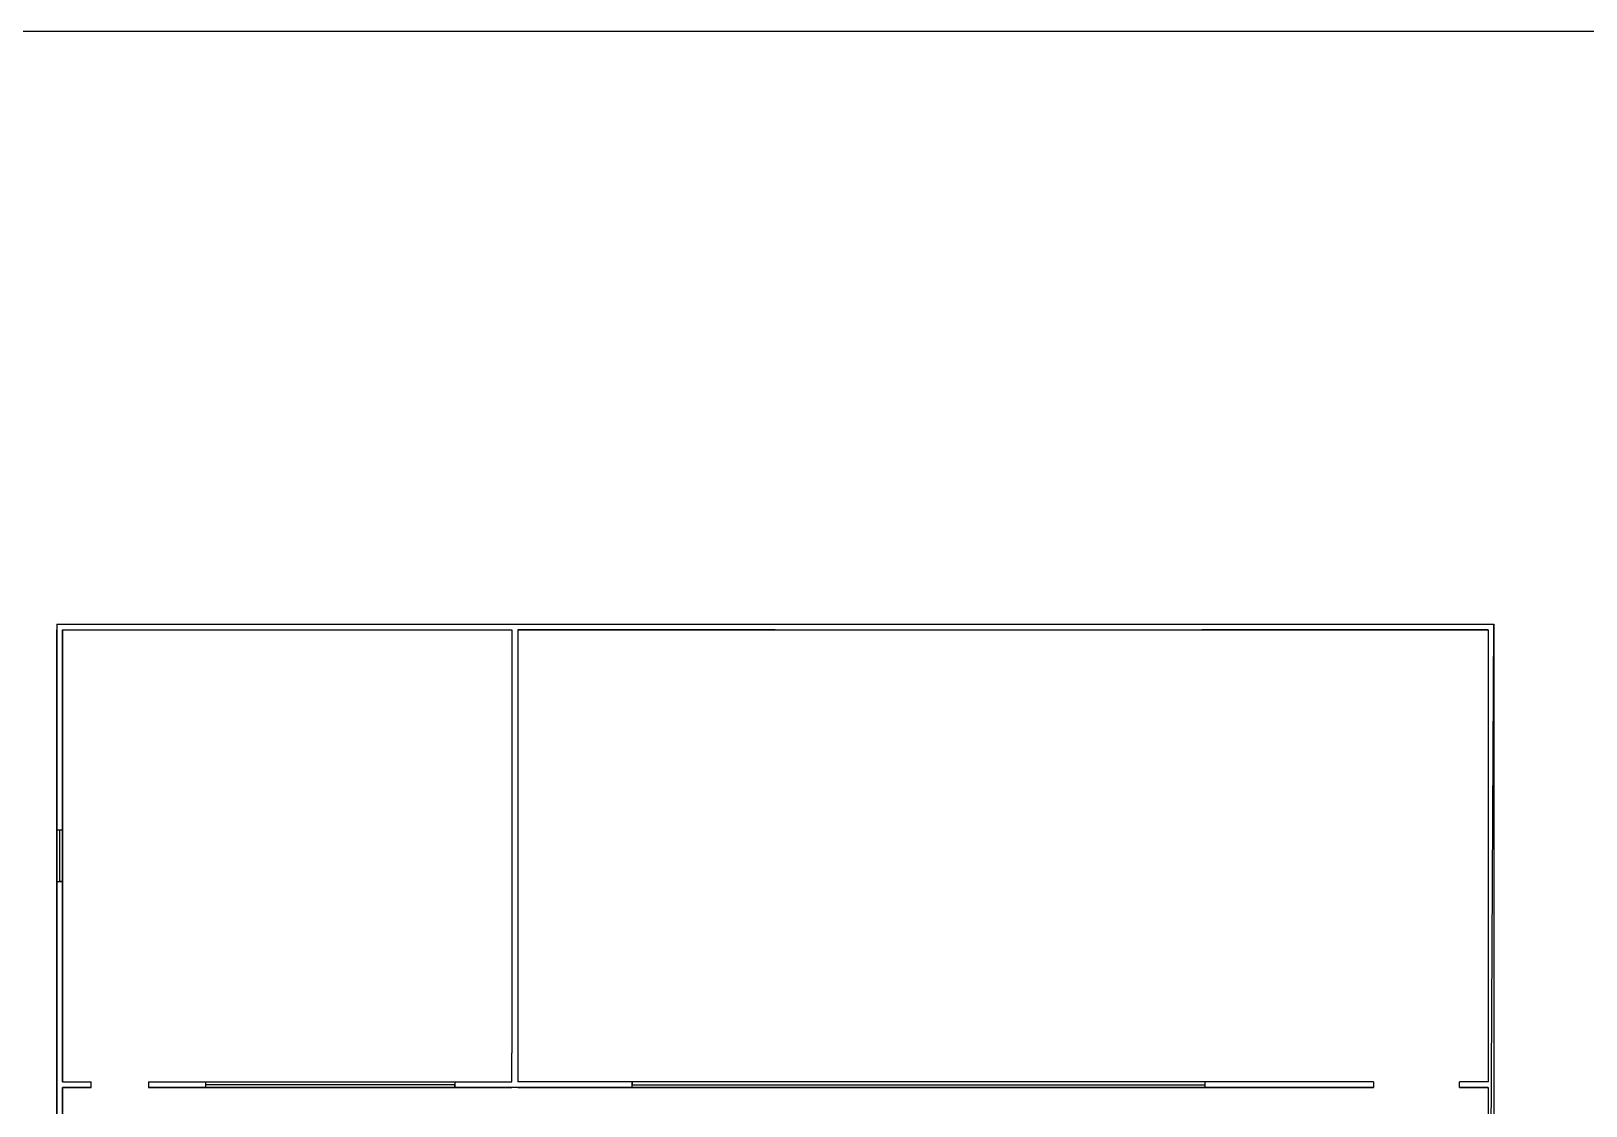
# Model space of a CAD drawing. Header units: millimetres. Extents: x 27207 to 63174, y 4783 to 28482.
# Drawn here: x 32860 to 35576, y 26604 to 28482 of the extents above; entities that cross this region are included whole.
import ezdxf

# ---------------------------------------------------------------- set-up
doc = ezdxf.new("R2010")
doc.units = ezdxf.units.MM
doc.header["$LTSCALE"] = 20

msp = doc.modelspace()

# ---------------------------------------------------------------- linework, layer by layer
for p, q in [((32904.653, 27445.885), (35414.653, 27445.885)), ((32904.653, 27445.885), (32904.653, 26435.885)), ((32904.653, 23435.885), (32904.653, 27435.885)), ((32914.653, 27435.885), (33699.653, 27435.885)), ((32914.653, 27435.885), (32914.653, 26645.885)), ((32914.653, 27435.885), (32922.653, 27435.885)), ((32914.653, 26645.885), (32914.653, 27435.885)), ((32914.653, 27435.885), (32914.653, 27085.885)), ((32922.653, 27435.885), (33699.653, 27435.885)), ((33699.653, 27435.885), (33699.653, 26695.885)), ((33699.653, 27435.885), (33699.653, 26985.885)), ((33709.653, 27435.885), (33712.653, 27435.885)), ((33709.653, 27435.885), (33712.653, 27435.885)), ((34159.653, 27435.885), (33709.653, 27435.885)), ((33709.653, 27435.885), (33709.653, 26675.885)), ((33712.653, 27435.885), (34159.653, 27435.885)), ((34159.653, 27435.885), (34629.653, 27435.885)), ((34629.653, 27435.885), (34904.653, 27435.885)), ((34904.653, 27435.885), (35404.653, 27435.885)), ((35404.653, 27435.885), (34904.653, 27435.885)), ((35404.653, 25425.885), (35414.653, 27445.885)), ((35404.653, 27435.885), (35404.653, 26645.885)), ((35404.653, 27435.885), (35404.653, 27010.885)), ((35414.653, 27445.885), (35414.653, 23425.885)), ((32914.653, 27085.885), (32904.653, 27085.885)), ((32904.653, 27085.885), (32904.653, 26995.885)), ((32909.653, 26995.885), (32909.653, 27085.885)), ((32904.653, 26860.885), (32904.653, 27010.885)), ((35414.653, 27010.885), (35414.653, 26860.885)), ((32904.653, 26995.885), (32914.653, 26995.885)), ((32914.653, 26995.885), (32909.653, 26995.885)), ((32914.653, 26645.885), (32914.653, 26860.885)), ((33699.653, 26645.885), (33699.653, 26695.885)), ((33709.653, 26675.885), (33709.653, 26645.885)), ((32914.653, 26645.885), (32964.653, 26645.885)), ((32964.653, 26635.885), (32964.653, 26645.885)), ((33064.653, 26645.885), (33064.653, 26635.885)), ((33064.653, 26645.885), (33699.653, 26645.885)), ((33164.653, 26635.885), (33164.653, 26645.885)), ((33164.653, 26645.885), (33599.653, 26645.885)), ((33599.653, 26645.885), (33599.653, 26635.885)), ((35204.653, 26645.885), (33709.653, 26645.885)), ((33909.653, 26635.885), (33909.653, 26645.885)), ((33909.653, 26645.885), (33909.653, 26640.885)), ((35204.653, 26645.885), (34909.653, 26645.885)), ((34909.653, 26645.885), (34909.653, 26635.885)), ((35204.653, 26645.885), (35204.653, 26635.885)), ((35404.653, 26645.885), (35354.653, 26645.885)), ((35354.653, 26635.885), (35354.653, 26645.885)), ((32914.653, 26435.885), (32914.653, 26635.885)), ((32914.653, 26435.885), (32914.653, 26635.885)), ((32914.653, 26635.885), (32964.653, 26635.885)), ((32914.653, 26635.885), (32914.653, 26435.885)), ((32914.653, 26635.885), (32964.653, 26635.885)), ((32964.653, 26635.885), (32914.653, 26635.885)), ((33699.653, 26635.885), (33064.653, 26635.885)), ((33064.653, 26635.885), (33699.653, 26635.885)), ((33064.653, 26635.885), (33164.653, 26635.885)), ((33599.653, 26640.885), (33164.653, 26640.885)), ((33599.653, 26635.885), (33599.653, 26640.885)), ((33709.653, 26635.885), (33699.653, 26635.885)), ((33709.653, 26635.885), (35204.653, 26635.885)), ((35204.653, 26635.885), (33709.653, 26635.885)), ((33909.653, 26640.885), (34009.653, 26640.885)), ((34909.653, 26635.885), (33909.653, 26635.885)), ((34009.653, 26640.885), (34909.653, 26640.885)), ((35404.653, 26635.885), (35354.653, 26635.885)), ((35404.653, 26635.885), (35354.653, 26635.885)), ((35354.653, 26635.885), (35404.653, 26635.885)), ((35404.653, 26635.885), (35404.653, 26435.885))]:
    msp.add_line(p, q)
at = {"ltscale": 75}
msp.add_lwpolyline([(31075.758, 28481.77), (60086.905, 28481.77), (60086.905, 21993.21), (31075.758, 21993.21)], close=True, dxfattribs=at)

doc.saveas('drawing.dxf')
